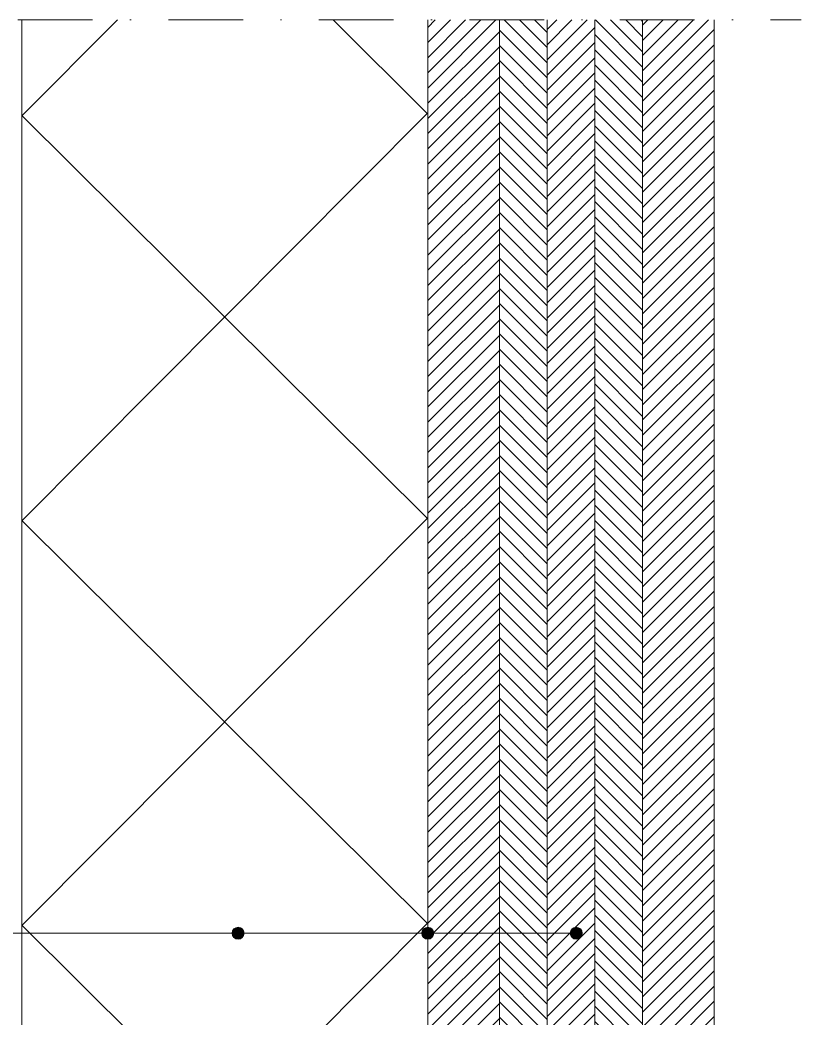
# Paper-space layout 'd-01 top connection windowframe' of a CAD drawing. Header units: millimetres. Extents: x 14 to 195, y 11 to 247.
# Drawn here: x 118.4 to 183.8, y 163.5 to 247.2 of the extents above; entities that cross this region are included whole.
import ezdxf
from ezdxf.xclip import XClip

# ---------------------------------------------------------------- set-up
doc = ezdxf.new("R2010")
doc.units = ezdxf.units.MM
doc.header["$MEASUREMENT"] = 0
doc.header["$XCLIPFRAME"] = 0
doc.linetypes.add('B0302', pattern=[12.51, 6.26, -3.125, 0, -3.125])
doc.layers.add('#01', color=7, linetype='Continuous')
doc.layers.add('Info - 1_50_100', color=7, linetype='Continuous')
pattern_1 = [(45, (-9206.62435, -124.0905), (-0.6363961, 0.6363961), [])]
pattern_2 = [(315, (-9206.62435, -124.0905), (0.6363961, 0.6363961), [])]

# ---------------------------------------------------------------- blocks, each defined once
blk = doc.blocks.new('Drawing_2_1', base_point=(-9206.624, -124.091))
at = {"layer": '#01', "linetype": 'Continuous', "lineweight": 0, "true_color": 0x000000}
for points in [[(136.129, 170.662), (136.167, 170.471), (136.276, 170.309), (136.438, 170.201), (136.629, 170.162), (136.821, 170.201), (136.983, 170.309), (137.091, 170.471), (137.129, 170.662), (137.091, 170.854), (136.983, 171.016), (136.821, 171.124), (136.629, 171.162), (136.438, 171.124), (136.276, 171.016), (136.167, 170.854)], [(152.021, 170.662), (152.059, 170.471), (152.167, 170.309), (152.329, 170.201), (152.521, 170.162), (152.712, 170.201), (152.874, 170.309), (152.983, 170.471), (153.021, 170.662), (152.983, 170.854), (152.874, 171.016), (152.712, 171.124), (152.521, 171.162), (152.329, 171.124), (152.167, 171.016), (152.059, 170.854)], [(164.461, 170.662), (164.499, 170.471), (164.608, 170.309), (164.77, 170.201), (164.961, 170.162), (165.152, 170.201), (165.315, 170.309), (165.423, 170.471), (165.461, 170.662), (165.423, 170.854), (165.315, 171.016), (165.152, 171.124), (164.961, 171.162), (164.77, 171.124), (164.608, 171.016), (164.499, 170.854)]]:
    blk.add_hatch(color=18, dxfattribs=at).paths.add_polyline_path(points)
at = {"layer": 'Info - 1_50_100', "linetype": 'Continuous', "lineweight": 0, "true_color": 0x000000}
h = blk.add_hatch(dxfattribs=at)
h.set_pattern_fill('415_Isolatie_ruit_0001', color=18, style=0, pattern_type=2)
h.set_pattern_definition([(45.152, (118.52, 239.18), (-16.9703, 16.8807), []), (135.152, (118.52, 239.18), (16.9703, 17.0605), [])])
h.paths.add_polyline_path([(152.521, 247.217), (118.521, 247.217), (118.521, 138.013), (152.521, 138.013)])
h = blk.add_hatch(dxfattribs=at)
h.set_pattern_fill('310_Naaldhout__01__0001', color=18, style=0, pattern_type=2)
h.set_pattern_definition(pattern_1)
h.paths.add_polyline_path([(158.521, 247.217), (152.521, 247.217), (152.521, 123.213), (158.521, 123.213)])
h = blk.add_hatch(dxfattribs=at)
h.set_pattern_fill('310_Naaldhout__02__0001', color=18, style=0, pattern_type=2)
h.set_pattern_definition(pattern_2)
h.paths.add_polyline_path([(162.521, 247.217), (158.521, 247.217), (158.521, 123.213), (162.521, 123.213)])
h = blk.add_hatch(dxfattribs=at)
h.set_pattern_fill('310_Naaldhout__01__0001', color=18, style=0, pattern_type=2)
h.set_pattern_definition(pattern_1)
h.paths.add_polyline_path([(166.521, 247.217), (162.521, 247.217), (162.521, 123.213), (166.521, 123.213)])
h = blk.add_hatch(dxfattribs=at)
h.set_pattern_fill('310_Naaldhout__02__0001', color=18, style=0, pattern_type=2)
h.set_pattern_definition(pattern_2)
h.paths.add_polyline_path([(170.521, 247.217), (166.521, 247.217), (166.521, 123.213), (170.521, 123.213)])
h = blk.add_hatch(dxfattribs=at)
h.set_pattern_fill('310_Naaldhout__01__0001', color=18, style=0, pattern_type=2)
h.set_pattern_definition(pattern_1)
h.paths.add_polyline_path([(176.521, 247.217), (170.521, 247.217), (170.521, 123.213), (176.521, 123.213)])
at = {"layer": '#01', "color": 9, "linetype": 'Continuous', "lineweight": 0}
for p, q in [((152.021, 170.662), (61.483, 170.662)), ((164.461, 170.662), (73.924, 170.662)), ((136.129, 170.662), (78.299, 170.662))]:
    blk.add_line(p, q, dxfattribs=at)
at = {"layer": '#01', "color": 4, "linetype": 'Continuous', "lineweight": 0, "flags": 128}
blk.add_lwpolyline([(152.521, 247.217), (152.521, 123.213), (176.521, 123.213), (176.521, 247.217)], dxfattribs=at)
at = {"layer": '#01', "color": 1, "linetype": 'Continuous', "lineweight": 0}
for centre in [(136.629, 170.662), (152.521, 170.662), (164.961, 170.662)]:
    blk.add_circle(centre, 0.5, dxfattribs=at)
at = {"layer": 'Info - 1_50_100', "color": 3, "linetype": 'Continuous', "lineweight": 0}
blk.add_line((152.521, 127.813), (152.521, 247.217), dxfattribs=at)
at = {"layer": 'Info - 1_50_100', "color": 1, "linetype": 'Continuous', "lineweight": 0, "flags": 128}
blk.add_lwpolyline([(152.521, 247.217), (152.521, 138.013), (118.521, 138.013), (118.521, 247.217)], dxfattribs=at)
at = {"layer": 'Info - 1_50_100', "color": 9, "linetype": 'Continuous', "lineweight": 0, "flags": 128}
for points in [[(158.521, 247.217), (158.521, 123.213), (152.521, 123.213), (152.521, 247.217)], [(162.521, 247.217), (162.521, 123.213), (158.521, 123.213), (158.521, 247.217)], [(166.521, 247.217), (166.521, 123.213), (162.521, 123.213), (162.521, 247.217)], [(170.521, 247.217), (170.521, 123.213), (166.521, 123.213), (166.521, 247.217)], [(176.521, 247.217), (176.521, 123.213), (170.521, 123.213), (170.521, 247.217)]]:
    blk.add_lwpolyline(points, dxfattribs=at)

psp = doc.layouts.new('d-01 top connection windowframe')

# ---------------------------------------------------------------- linework, layer by layer
at = {"layer": '#01', "color": 3, "linetype": 'B0302', "lineweight": 0}
psp.add_line((42.519, 247.217), (183.79, 247.217), dxfattribs=at)

# ---------------------------------------------------------------- block references
at = {"color": 4, "linetype": 'Continuous', "lineweight": 0}
ref = psp.add_blockref('Drawing_2_1', (-9206.624, -124.091), dxfattribs=at)
XClip(ref).set_block_clipping_path([(21.9396100087, 92.2974375522), (190.9441506409, 247.2172305439)])

doc.saveas('drawing.dxf')
